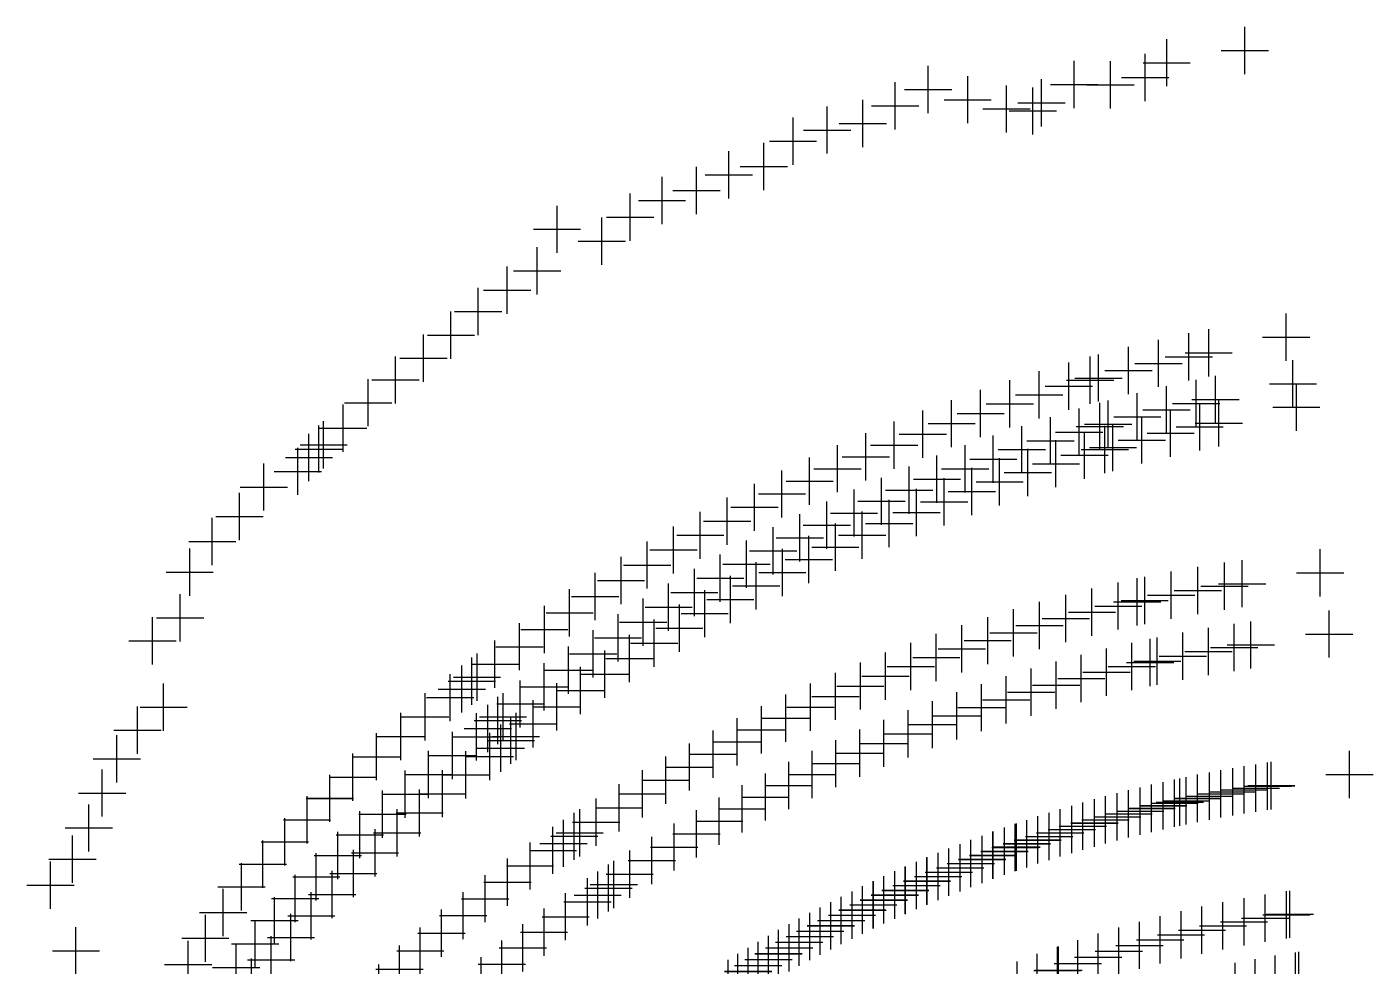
# Model space of a CAD drawing. Header units: metres. Extents: x 107442 to 107761, y 6433710 to 6434563.
# Drawn here: x 107508.3 to 107565.3, y 6434166.3 to 6434206 of the extents above; entities that cross this region are included whole.
import ezdxf

# ---------------------------------------------------------------- set-up
doc = ezdxf.new("R2010")
doc.units = ezdxf.units.M
doc.header["$PDMODE"] = 2
doc.header["$PDSIZE"] = 1

msp = doc.modelspace()

# ---------------------------------------------------------------- linework, layer by layer
for p in [(107559.856, 6434205.037, 91.102), (107556.551, 6434204.523, 91.042), (107555.643, 6434203.897, 91.148), (107546.445, 6434203.389, 90.662), (107552.631, 6434203.6, 91.047), (107554.168, 6434203.583, 91.143), (107545.048, 6434202.702, 90.712), (107548.124, 6434202.958, 90.893), (107549.767, 6434202.564, 91.107), (107551.25, 6434202.819, 91.147), (107543.679, 6434201.954, 90.773), (107550.886, 6434202.48, 91.205), (107542.175, 6434201.673, 90.706), (107540.726, 6434201.206, 90.681), (107538.008, 6434199.779, 90.743), (107539.491, 6434200.129, 90.811), (107536.643, 6434199.108, 90.754), (107535.179, 6434198.692, 90.691), (107533.835, 6434197.982, 90.7), (107530.734, 6434197.47, 90.451), (107532.63, 6434196.971, 90.786), (107529.894, 6434195.714, 90.732), (107528.62, 6434194.897, 90.748), (107527.397, 6434193.994, 90.783), (107526.242, 6434192.986, 90.842), (107561.611, 6434192.905, 94.167), (107561.611, 6434192.905, 94.167), (107525.078, 6434192.012, 90.887), (107556.206, 6434191.797, 94.133), (107556.206, 6434191.797, 94.133), (107557.486, 6434192.072, 94.14), (107557.486, 6434192.072, 94.14), (107558.329, 6434192.24, 94.144), (107558.329, 6434192.24, 94.144), (107553.667, 6434191.176, 94.12), (107553.667, 6434191.176, 94.12), (107554.933, 6434191.498, 94.127), (107554.933, 6434191.498, 94.127), (107523.893, 6434191.093, 90.911), (107552.407, 6434190.831, 94.113), (107552.407, 6434190.831, 94.113), (107553.308, 6434191.08, 94.118), (107553.308, 6434191.08, 94.118), (107561.898, 6434190.926, 93.667), (107561.898, 6434190.926, 93.667), (107522.74, 6434190.132, 90.942), (107549.91, 6434190.078, 94.1), (107549.91, 6434190.078, 94.1), (107551.155, 6434190.465, 94.107), (107551.155, 6434190.465, 94.107), (107557.794, 6434190.096, 93.64), (107557.794, 6434190.096, 93.64), (107558.615, 6434190.261, 93.644), (107558.615, 6434190.261, 93.644), (107548.673, 6434189.671, 94.093), (107548.673, 6434189.671, 94.093), (107555.307, 6434189.534, 93.627), (107555.307, 6434189.534, 93.627), (107556.547, 6434189.827, 93.633), (107556.547, 6434189.827, 93.633), (107562.041, 6434189.936, 93.667), (107562.041, 6434189.936, 93.667), (107521.674, 6434189.05, 91.004), (107547.444, 6434189.244, 94.087), (107547.444, 6434189.244, 94.087), (107552.846, 6434188.88, 93.613), (107552.846, 6434188.88, 93.613), (107553.724, 6434189.124, 93.618), (107553.724, 6434189.124, 93.618), (107554.073, 6434189.218, 93.62), (107554.073, 6434189.218, 93.62), (107556.718, 6434188.841, 93.633), (107556.718, 6434188.841, 93.633), (107557.948, 6434189.108, 93.64), (107557.948, 6434189.108, 93.64), (107558.758, 6434189.271, 93.644), (107558.758, 6434189.271, 93.644), (107520.85, 6434188.348, 91.021), (107545.011, 6434188.33, 94.073), (107545.011, 6434188.33, 94.073), (107546.223, 6434188.797, 94.08), (107546.223, 6434188.797, 94.08), (107551.626, 6434188.521, 93.607), (107551.626, 6434188.521, 93.607), (107555.494, 6434188.551, 93.627), (107555.494, 6434188.551, 93.627), (107520.229, 6434187.812, 91.027), (107520.642, 6434188.169, 91.023), (107543.809, 6434187.843, 94.067), (107543.809, 6434187.843, 94.067), (107549.209, 6434187.745, 93.593), (107549.209, 6434187.745, 93.593), (107550.414, 6434188.143, 93.6), (107550.414, 6434188.143, 93.6), (107553.066, 6434187.904, 93.613), (107553.066, 6434187.904, 93.613), (107553.932, 6434188.146, 93.618), (107553.932, 6434188.146, 93.618), (107554.276, 6434188.239, 93.62), (107554.276, 6434188.239, 93.62), (107519.76, 6434187.224, 91.073), (107542.615, 6434187.337, 94.06), (107542.615, 6434187.337, 94.06), (107548.012, 6434187.327, 93.587), (107548.012, 6434187.327, 93.587), (107550.666, 6434187.175, 93.6), (107550.666, 6434187.175, 93.6), (107551.862, 6434187.549, 93.607), (107551.862, 6434187.549, 93.607), (107518.316, 6434186.561, 90.981), (107541.431, 6434186.811, 94.053), (107541.431, 6434186.811, 94.053), (107546.823, 6434186.889, 93.58), (107546.823, 6434186.889, 93.58), (107549.477, 6434186.781, 93.593), (107549.477, 6434186.781, 93.593), (107540.258, 6434186.266, 94.047), (107540.258, 6434186.266, 94.047), (107545.643, 6434186.432, 93.573), (107545.643, 6434186.432, 93.573), (107548.296, 6434186.368, 93.587), (107548.296, 6434186.368, 93.587), (107539.095, 6434185.702, 94.04), (107539.095, 6434185.702, 94.04), (107543.31, 6434185.461, 93.56), (107543.31, 6434185.461, 93.56), (107544.472, 6434185.956, 93.567), (107544.472, 6434185.956, 93.567), (107545.959, 6434185.483, 93.573), (107545.959, 6434185.483, 93.573), (107547.123, 6434185.935, 93.58), (107547.123, 6434185.935, 93.58), (107517.284, 6434185.317, 91.058), (107537.942, 6434185.119, 94.033), (107537.942, 6434185.119, 94.033), (107542.157, 6434184.947, 93.553), (107542.157, 6434184.947, 93.553), (107544.803, 6434185.013, 93.567), (107544.803, 6434185.013, 93.567), (107536.8, 6434184.517, 94.027), (107536.8, 6434184.517, 94.027), (107541.014, 6434184.414, 93.547), (107541.014, 6434184.414, 93.547), (107543.657, 6434184.523, 93.56), (107543.657, 6434184.523, 93.56), (107516.135, 6434184.253, 91.075), (107535.67, 6434183.897, 94.02), (107535.67, 6434183.897, 94.02), (107539.882, 6434183.863, 93.54), (107539.882, 6434183.863, 93.54), (107542.52, 6434184.015, 93.553), (107542.52, 6434184.015, 93.553), (107534.551, 6434183.259, 94.013), (107534.551, 6434183.259, 94.013), (107538.76, 6434183.294, 93.533), (107538.76, 6434183.294, 93.533), (107541.393, 6434183.489, 93.547), (107541.393, 6434183.489, 93.547), (107515.177, 6434182.958, 91.158), (107533.444, 6434182.603, 94.007), (107533.444, 6434182.603, 94.007), (107537.648, 6434182.706, 93.527), (107537.648, 6434182.706, 93.527), (107540.276, 6434182.944, 93.54), (107540.276, 6434182.944, 93.54), (107563.054, 6434182.934, 95.436), (107536.548, 6434182.1, 93.52), (107536.548, 6434182.1, 93.52), (107539.169, 6434182.381, 93.533), (107539.169, 6434182.381, 93.533), (107556.744, 6434181.981, 95.299), (107557.87, 6434182.18, 95.323), (107559, 6434182.362, 95.347), (107559.743, 6434182.47, 95.362), (107532.349, 6434181.929, 94), (107532.349, 6434181.929, 94), (107535.459, 6434181.477, 93.513), (107535.459, 6434181.477, 93.513), (107538.073, 6434181.8, 93.527), (107538.073, 6434181.8, 93.527), (107554.501, 6434181.524, 95.248), (107555.302, 6434181.696, 95.266), (107555.62, 6434181.762, 95.274), (107514.773, 6434181.019, 91.446), (107514.774, 6434181.021, 91.446), (107531.267, 6434181.237, 93.993), (107531.267, 6434181.237, 93.993), (107536.987, 6434181.202, 93.52), (107536.987, 6434181.202, 93.52), (107552.275, 6434180.994, 95.197), (107553.386, 6434181.268, 95.222), (107530.197, 6434180.528, 93.987), (107530.197, 6434180.528, 93.987), (107534.382, 6434180.836, 93.507), (107534.382, 6434180.836, 93.507), (107535.913, 6434180.586, 93.513), (107535.913, 6434180.586, 93.513), (107550.067, 6434180.389, 95.146), (107551.168, 6434180.701, 95.171), (107563.43, 6434180.339, 96.091), (107513.602, 6434180.048, 91.418), (107529.14, 6434179.802, 93.98), (107529.14, 6434179.802, 93.98), (107533.316, 6434180.178, 93.5), (107533.316, 6434180.178, 93.5), (107534.85, 6434179.953, 93.507), (107534.85, 6434179.953, 93.507), (107547.88, 6434179.711, 95.094), (107548.971, 6434180.059, 95.12), (107559.404, 6434179.771, 96.003), (107560.118, 6434179.875, 96.018), (107532.263, 6434179.503, 93.493), (107532.263, 6434179.503, 93.493), (107533.799, 6434179.303, 93.5), (107533.799, 6434179.303, 93.5), (107546.795, 6434179.345, 95.069), (107555.847, 6434179.131, 95.922), (107556.153, 6434179.194, 95.929), (107557.234, 6434179.404, 95.954), (107558.317, 6434179.597, 95.979), (107528.096, 6434179.059, 93.973), (107528.096, 6434179.059, 93.973), (107531.222, 6434178.811, 93.487), (107531.222, 6434178.811, 93.487), (107532.761, 6434178.636, 93.493), (107532.761, 6434178.636, 93.493), (107545.717, 6434178.961, 95.043), (107554.004, 6434178.72, 95.878), (107555.077, 6434178.966, 95.904), (107526.698, 6434178.011, 93.963), (107526.698, 6434178.011, 93.963), (107527.129, 6434178.342, 93.967), (107527.129, 6434178.342, 93.967), (107527.345, 6434178.508, 93.968), (107527.345, 6434178.508, 93.968), (107530.193, 6434178.102, 93.48), (107530.193, 6434178.102, 93.48), (107543.579, 6434178.138, 94.992), (107544.645, 6434178.558, 95.017), (107551.871, 6434178.174, 95.827), (107552.935, 6434178.456, 95.852), (107526.209, 6434177.646, 93.96), (107526.209, 6434177.646, 93.96), (107531.734, 6434177.952, 93.487), (107531.734, 6434177.952, 93.487), (107542.521, 6434177.7, 94.966), (107549.757, 6434177.558, 95.775), (107550.811, 6434177.875, 95.801), (107514.075, 6434177.246, 91.997), (107529.178, 6434177.377, 93.473), (107529.178, 6434177.377, 93.473), (107530.72, 6434177.252, 93.48), (107530.72, 6434177.252, 93.48), (107541.47, 6434177.245, 94.94), (107547.665, 6434176.871, 95.724), (107548.708, 6434177.223, 95.75), (107525.153, 6434176.833, 93.953), (107525.153, 6434176.833, 93.953), (107527.8, 6434176.342, 93.463), (107527.8, 6434176.342, 93.463), (107528.231, 6434176.673, 93.467), (107528.231, 6434176.673, 93.467), (107528.447, 6434176.839, 93.468), (107528.447, 6434176.839, 93.468), (107529.719, 6434176.536, 93.473), (107529.719, 6434176.536, 93.473), (107539.392, 6434176.282, 94.889), (107540.427, 6434176.772, 94.915), (107546.627, 6434176.502, 95.699), (107512.97, 6434176.268, 91.966), (107524.115, 6434176, 93.947), (107524.115, 6434176, 93.947), (107527.326, 6434175.987, 93.46), (107527.326, 6434175.987, 93.46), (107528.782, 6434175.838, 93.467), (107528.782, 6434175.838, 93.467), (107528.998, 6434176.004, 93.468), (107528.998, 6434176.004, 93.468), (107538.365, 6434175.774, 94.863), (107544.571, 6434175.711, 95.647), (107545.596, 6434176.115, 95.673), (107523.095, 6434175.147, 93.94), (107523.095, 6434175.147, 93.94), (107526.303, 6434175.197, 93.453), (107526.303, 6434175.197, 93.453), (107527.884, 6434175.157, 93.46), (107527.884, 6434175.157, 93.46), (107528.351, 6434175.507, 93.463), (107528.351, 6434175.507, 93.463), (107537.347, 6434175.25, 94.838), (107543.554, 6434175.29, 95.622), (107512.09, 6434175.058, 92.008), (107536.337, 6434174.708, 94.812), (107542.543, 6434174.852, 95.596), (107522.093, 6434174.275, 93.933), (107522.093, 6434174.275, 93.933), (107525.297, 6434174.387, 93.447), (107525.297, 6434174.387, 93.447), (107526.878, 6434174.378, 93.453), (107526.878, 6434174.378, 93.453), (107535.337, 6434174.15, 94.787), (107541.539, 6434174.397, 95.57), (107564.29, 6434174.396, 95.651), (107564.29, 6434174.393, 96.241), (107564.29, 6434174.392, 96.241), (107564.29, 6434174.392, 96.241), (107564.29, 6434174.391, 96.241), (107511.468, 6434173.608, 92.068), (107524.309, 6434173.558, 93.44), (107524.309, 6434173.558, 93.44), (107525.889, 6434173.58, 93.447), (107525.889, 6434173.58, 93.447), (107534.346, 6434173.575, 94.761), (107539.556, 6434173.438, 95.519), (107540.544, 6434173.926, 95.545), (107558.361, 6434173.479, 95.515), (107558.361, 6434173.476, 96.105), (107558.362, 6434173.475, 96.105), (107558.841, 6434173.573, 96.111), (107558.841, 6434173.572, 96.11), (107558.841, 6434173.572, 96.11), (107558.841, 6434173.571, 96.111), (107558.842, 6434173.569, 95.521), (107559.345, 6434173.658, 95.539), (107559.345, 6434173.655, 96.129), (107559.345, 6434173.654, 96.129), (107559.826, 6434173.744, 96.134), (107559.826, 6434173.743, 96.134), (107559.826, 6434173.743, 96.134), (107559.827, 6434173.742, 96.134), (107559.827, 6434173.739, 95.544), (107560.331, 6434173.82, 95.563), (107560.332, 6434173.817, 96.153), (107560.332, 6434173.816, 96.153), (107560.814, 6434173.898, 96.158), (107560.814, 6434173.897, 96.157), (107560.814, 6434173.897, 96.157), (107560.815, 6434173.896, 96.158), (107560.815, 6434173.893, 95.568), (107560.98, 6434173.922, 96.162), (107560.98, 6434173.921, 96.161), (107560.98, 6434173.921, 96.161), (107560.98, 6434173.92, 96.162), (107560.98, 6434173.918, 95.572), (107560.98, 6434173.918, 95.578), (107560.981, 6434173.915, 96.168), (107560.981, 6434173.915, 96.168), (107560.981, 6434173.914, 96.168), (107560.981, 6434173.914, 96.168), (107560.981, 6434173.914, 96.168), (107560.981, 6434173.914, 96.168), (107521.109, 6434173.383, 93.927), (107521.109, 6434173.383, 93.927), (107521.11, 6434173.384, 93.927), (107521.11, 6434173.384, 93.927), (107533.364, 6434172.984, 94.735), (107538.576, 6434172.934, 95.493), (107555.904, 6434172.963, 96.039), (107555.904, 6434172.962, 96.038), (107555.904, 6434172.962, 96.038), (107555.904, 6434172.961, 96.038), (107555.905, 6434172.958, 95.448), (107556.403, 6434173.073, 95.465), (107556.403, 6434173.07, 96.055), (107556.404, 6434173.069, 96.054), (107556.879, 6434173.183, 96.063), (107556.879, 6434173.182, 96.062), (107556.879, 6434173.182, 96.062), (107556.88, 6434173.181, 96.063), (107556.88, 6434173.178, 95.473), (107557.102, 6434173.226, 95.483), (107557.103, 6434173.223, 96.073), (107557.103, 6434173.222, 96.073), (107557.38, 6434173.284, 95.49), (107557.381, 6434173.281, 96.08), (107557.381, 6434173.28, 96.08), (107557.858, 6434173.386, 96.087), (107557.859, 6434173.385, 96.086), (107557.859, 6434173.385, 96.086), (107557.859, 6434173.384, 96.087), (107557.859, 6434173.381, 95.497), (107520.146, 6434172.474, 93.92), (107520.146, 6434172.474, 93.92), (107523.339, 6434172.711, 93.433), (107523.339, 6434172.711, 93.433), (107524.916, 6434172.764, 93.44), (107524.916, 6434172.764, 93.44), (107532.393, 6434172.376, 94.71), (107537.605, 6434172.413, 95.468), (107553.494, 6434172.341, 95.388), (107553.494, 6434172.338, 95.978), (107553.495, 6434172.337, 95.978), (107553.964, 6434172.475, 95.989), (107553.964, 6434172.474, 95.989), (107553.964, 6434172.474, 95.989), (107553.964, 6434172.473, 95.989), (107553.965, 6434172.47, 95.399), (107554.459, 6434172.601, 95.414), (107554.46, 6434172.598, 96.004), (107554.46, 6434172.597, 96.003), (107554.932, 6434172.727, 96.014), (107554.932, 6434172.726, 96.014), (107554.932, 6434172.726, 96.014), (107554.932, 6434172.725, 96.014), (107554.933, 6434172.722, 95.424), (107555.429, 6434172.845, 95.439), (107555.43, 6434172.842, 96.029), (107555.43, 6434172.841, 96.029), (107510.91, 6434172.128, 92.138), (107522.386, 6434171.844, 93.427), (107522.386, 6434171.844, 93.427), (107522.387, 6434171.845, 93.427), (107522.387, 6434171.845, 93.427), (107523.962, 6434171.928, 93.433), (107523.962, 6434171.928, 93.433), (107531.464, 6434171.775, 94.684), (107531.692, 6434171.923, 94.691), (107536.643, 6434171.876, 95.442), (107551.576, 6434171.773, 95.337), (107551.577, 6434171.77, 95.927), (107551.577, 6434171.769, 95.927), (107552.042, 6434171.923, 95.939), (107552.042, 6434171.922, 95.939), (107552.042, 6434171.922, 95.939), (107552.042, 6434171.921, 95.939), (107552.043, 6434171.918, 95.349), (107552.532, 6434172.065, 95.363), (107552.533, 6434172.062, 95.952), (107552.533, 6434172.061, 95.952), (107553.001, 6434172.207, 95.965), (107553.001, 6434172.206, 95.964), (107553.001, 6434172.206, 95.964), (107553.001, 6434172.205, 95.964), (107553.002, 6434172.202, 95.374), (107519.202, 6434171.547, 93.913), (107519.202, 6434171.547, 93.913), (107530.561, 6434171.181, 94.658), (107531.01, 6434171.478, 94.67), (107535.689, 6434171.323, 95.416), (107550.139, 6434171.307, 95.889), (107550.139, 6434171.306, 95.888), (107550.139, 6434171.306, 95.888), (107550.14, 6434171.305, 95.889), (107550.14, 6434171.302, 95.299), (107550.189, 6434171.324, 95.89), (107550.189, 6434171.323, 95.89), (107550.189, 6434171.323, 95.89), (107550.19, 6434171.322, 95.89), (107550.191, 6434171.319, 95.3), (107550.625, 6434171.465, 95.311), (107550.625, 6434171.463, 95.901), (107550.626, 6434171.462, 95.901), (107551.088, 6434171.623, 95.914), (107551.088, 6434171.622, 95.914), (107551.088, 6434171.622, 95.914), (107551.088, 6434171.621, 95.914), (107551.089, 6434171.618, 95.324), (107510.217, 6434170.805, 92.149), (107518.277, 6434170.601, 93.907), (107518.277, 6434170.601, 93.907), (107521.454, 6434170.961, 93.42), (107521.454, 6434170.961, 93.42), (107523.025, 6434171.074, 93.427), (107523.025, 6434171.074, 93.427), (107523.026, 6434171.075, 93.427), (107523.026, 6434171.075, 93.427), (107534.745, 6434170.755, 95.391), (107548.258, 6434170.627, 95.837), (107548.258, 6434170.627, 95.838), (107548.258, 6434170.627, 95.837), (107548.258, 6434170.626, 95.837), (107548.259, 6434170.623, 95.248), (107548.738, 6434170.802, 95.26), (107548.739, 6434170.799, 95.85), (107548.739, 6434170.799, 95.85), (107549.195, 6434170.975, 95.863), (107549.196, 6434170.974, 95.863), (107549.196, 6434170.974, 95.863), (107549.196, 6434170.973, 95.863), (107549.197, 6434170.97, 95.273), (107549.678, 6434171.142, 95.286), (107549.679, 6434171.139, 95.876), (107549.68, 6434171.138, 95.876), (107520.539, 6434170.06, 93.413), (107520.539, 6434170.06, 93.413), (107522.108, 6434170.204, 93.42), (107522.108, 6434170.204, 93.42), (107529.59, 6434170.519, 94.633), (107533.811, 6434170.17, 95.365), (107546.874, 6434170.077, 95.209), (107546.875, 6434170.074, 95.799), (107546.876, 6434170.073, 95.799), (107547.326, 6434170.264, 95.812), (107547.326, 6434170.264, 95.812), (107547.326, 6434170.264, 95.812), (107547.327, 6434170.263, 95.812), (107547.328, 6434170.26, 95.222), (107547.803, 6434170.447, 95.235), (107547.804, 6434170.444, 95.825), (107547.804, 6434170.443, 95.825), (107509.285, 6434169.71, 92.07), (107517.373, 6434169.638, 93.9), (107517.373, 6434169.638, 93.9), (107528.633, 6434169.837, 94.607), (107532.909, 6434169.586, 95.34), (107533.136, 6434169.735, 95.346), (107545.481, 6434169.492, 95.761), (107545.481, 6434169.491, 95.76), (107545.481, 6434169.491, 95.76), (107545.482, 6434169.49, 95.761), (107545.483, 6434169.487, 95.171), (107545.952, 6434169.691, 95.184), (107545.953, 6434169.688, 95.774), (107545.953, 6434169.687, 95.773), (107546.4, 6434169.886, 95.786), (107546.401, 6434169.885, 95.786), (107546.401, 6434169.885, 95.786), (107546.401, 6434169.884, 95.786), (107546.402, 6434169.881, 95.196), (107519.644, 6434169.141, 93.407), (107519.644, 6434169.141, 93.407), (107521.208, 6434169.316, 93.413), (107521.208, 6434169.316, 93.413), (107527.689, 6434169.136, 94.581), (107532.026, 6434169.006, 95.314), (107532.455, 6434169.29, 95.326), (107544.127, 6434168.873, 95.133), (107544.128, 6434168.87, 95.723), (107544.128, 6434168.869, 95.722), (107544.568, 6434169.083, 95.735), (107544.569, 6434169.082, 95.735), (107544.569, 6434169.082, 95.735), (107544.569, 6434169.081, 95.735), (107544.57, 6434169.078, 95.145), (107545.034, 6434169.294, 95.748), (107545.034, 6434169.293, 95.748), (107545.034, 6434169.293, 95.748), (107545.035, 6434169.292, 95.748), (107545.036, 6434169.289, 95.158), (107545.036, 6434169.289, 95.158), (107545.037, 6434169.287, 95.748), (107545.037, 6434169.286, 95.748), (107516.594, 6434168.554, 93.868), (107516.594, 6434168.554, 93.868), (107520.328, 6434168.412, 93.407), (107520.328, 6434168.412, 93.407), (107526.759, 6434168.417, 94.556), (107531.098, 6434168.373, 95.288), (107543.225, 6434168.441, 95.107), (107543.226, 6434168.438, 95.697), (107543.226, 6434168.438, 95.697), (107543.663, 6434168.659, 95.71), (107543.663, 6434168.658, 95.709), (107543.663, 6434168.658, 95.709), (107543.664, 6434168.657, 95.71), (107543.665, 6434168.654, 95.12), (107560.72, 6434168.312, 95.997), (107561.618, 6434168.452, 96.02), (107561.768, 6434168.474, 96.024), (107518.769, 6434168.206, 93.4), (107518.769, 6434168.206, 93.4), (107541.873, 6434167.765, 95.659), (107541.874, 6434167.764, 95.658), (107541.874, 6434167.764, 95.658), (107541.874, 6434167.763, 95.659), (107541.876, 6434167.761, 95.069), (107542.33, 6434167.994, 95.082), (107542.331, 6434167.992, 95.672), (107542.332, 6434167.991, 95.671), (107542.764, 6434168.219, 95.684), (107542.765, 6434168.218, 95.684), (107542.765, 6434168.218, 95.684), (107542.765, 6434168.217, 95.684), (107542.767, 6434168.215, 95.094), (107558.044, 6434167.803, 95.925), (107558.933, 6434167.987, 95.949), (107559.825, 6434168.157, 95.973), (107515.841, 6434167.458, 93.836), (107515.841, 6434167.458, 93.836), (107517.948, 6434167.221, 93.393), (107517.948, 6434167.221, 93.393), (107519.467, 6434167.49, 93.4), (107519.467, 6434167.49, 93.4), (107525.843, 6434167.678, 94.53), (107525.844, 6434167.678, 94.53), (107530.183, 6434167.722, 95.263), (107540.99, 6434167.296, 95.633), (107540.991, 6434167.295, 95.633), (107540.991, 6434167.295, 95.633), (107540.991, 6434167.294, 95.633), (107540.993, 6434167.292, 95.043), (107541.443, 6434167.533, 95.056), (107541.444, 6434167.53, 95.646), (107541.445, 6434167.529, 95.646), (107555.396, 6434167.16, 95.852), (107556.275, 6434167.389, 95.876), (107557.158, 6434167.603, 95.901), (107510.363, 6434166.93, 92.64), (107524.944, 6434166.922, 94.504), (107529.281, 6434167.053, 95.237), (107540.115, 6434166.812, 95.608), (107540.115, 6434166.811, 95.607), (107540.115, 6434166.811, 95.607), (107540.116, 6434166.811, 95.608), (107540.117, 6434166.808, 95.018), (107540.563, 6434167.057, 95.031), (107540.565, 6434167.054, 95.621), (107540.565, 6434167.053, 95.62), (107553.65, 6434166.658, 95.802), (107554.521, 6434166.916, 95.827), (107515.113, 6434166.35, 93.804), (107515.113, 6434166.35, 93.804), (107517.148, 6434166.22, 93.386), (107517.148, 6434166.22, 93.386), (107518.624, 6434166.554, 93.393), (107518.624, 6434166.554, 93.393), (107524.059, 6434166.148, 94.479), (107528.393, 6434166.365, 95.211), (107538.829, 6434166.061, 94.98), (107538.831, 6434166.058, 95.57), (107538.831, 6434166.057, 95.569), (107539.248, 6434166.314, 95.582), (107539.248, 6434166.313, 95.582), (107539.248, 6434166.313, 95.582), (107539.249, 6434166.312, 95.582), (107539.25, 6434166.31, 94.992), (107539.692, 6434166.566, 95.005), (107539.694, 6434166.563, 95.595), (107539.694, 6434166.563, 95.595), (107551.922, 6434166.098, 95.751), (107551.967, 6434166.114, 95.752), (107552.784, 6434166.385, 95.777), (107517.802, 6434165.602, 93.386), (107517.802, 6434165.602, 93.386), (107527.517, 6434165.66, 95.186), (107527.518, 6434165.66, 95.186), (107537.975, 6434165.541, 94.954), (107537.976, 6434165.539, 95.544), (107537.977, 6434165.538, 95.544), (107538.389, 6434165.801, 95.556), (107538.389, 6434165.801, 95.557), (107538.389, 6434165.801, 95.556), (107538.39, 6434165.8, 95.557), (107538.392, 6434165.797, 94.967), (107550.213, 6434165.482, 95.7), (107551.065, 6434165.797, 95.726), (107560.294, 6434165.577, 95.318), (107561.146, 6434165.725, 95.341), (107562.001, 6434165.858, 95.365), (107562.143, 6434165.879, 95.369), (107523.189, 6434165.356, 94.453), (107559.445, 6434165.416, 95.294)]:
    msp.add_point(p)

doc.saveas('drawing.dxf')
